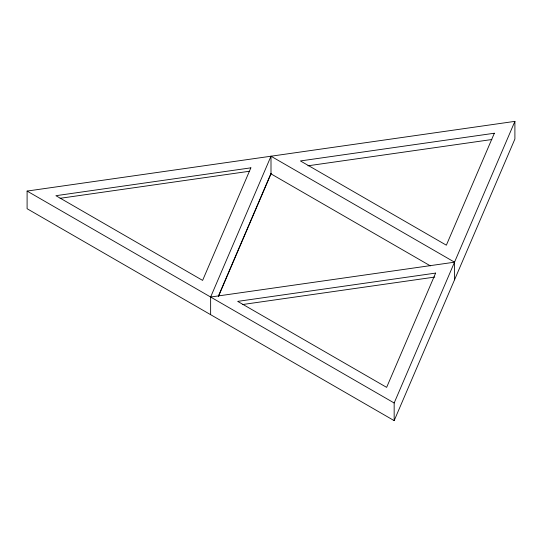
<?xml version="1.0" encoding="UTF-8"?>
<svg xmlns="http://www.w3.org/2000/svg" width="542" height="542" viewBox="0 0 542 542"><rect width="100%" height="100%" fill="white"/><g stroke="black" fill="none" stroke-linecap="round" stroke-linejoin="round"><path stroke-width="0.81" d="M210.635 314.678L210.635 297.03L271 156.218L454.535 262.179L454.535 279.821M218.304 296.305L271 173.379M218.636 296.007L271 173.86L271 156.218M394.163 420.639L394.163 402.991L514.9 121.361L27.1 191.069L27.1 208.717L394.163 420.639L514.9 139.009L514.9 121.361M60.094 198.304L249.198 171.286M307.937 165.805L491.838 139.524M210.635 297.03L454.535 262.179M242.708 304.509L434.786 277.064M271 173.86L430.402 265.892M27.1 191.069L394.163 402.991M250.871 167.837L202.613 280.397L55.914 195.696L250.871 167.837M494.345 133.23L446.351 245.194L300.417 160.94L494.345 133.23M435.626 273.093L386.636 387.367L237.694 301.379L435.626 273.093"/></g></svg>
